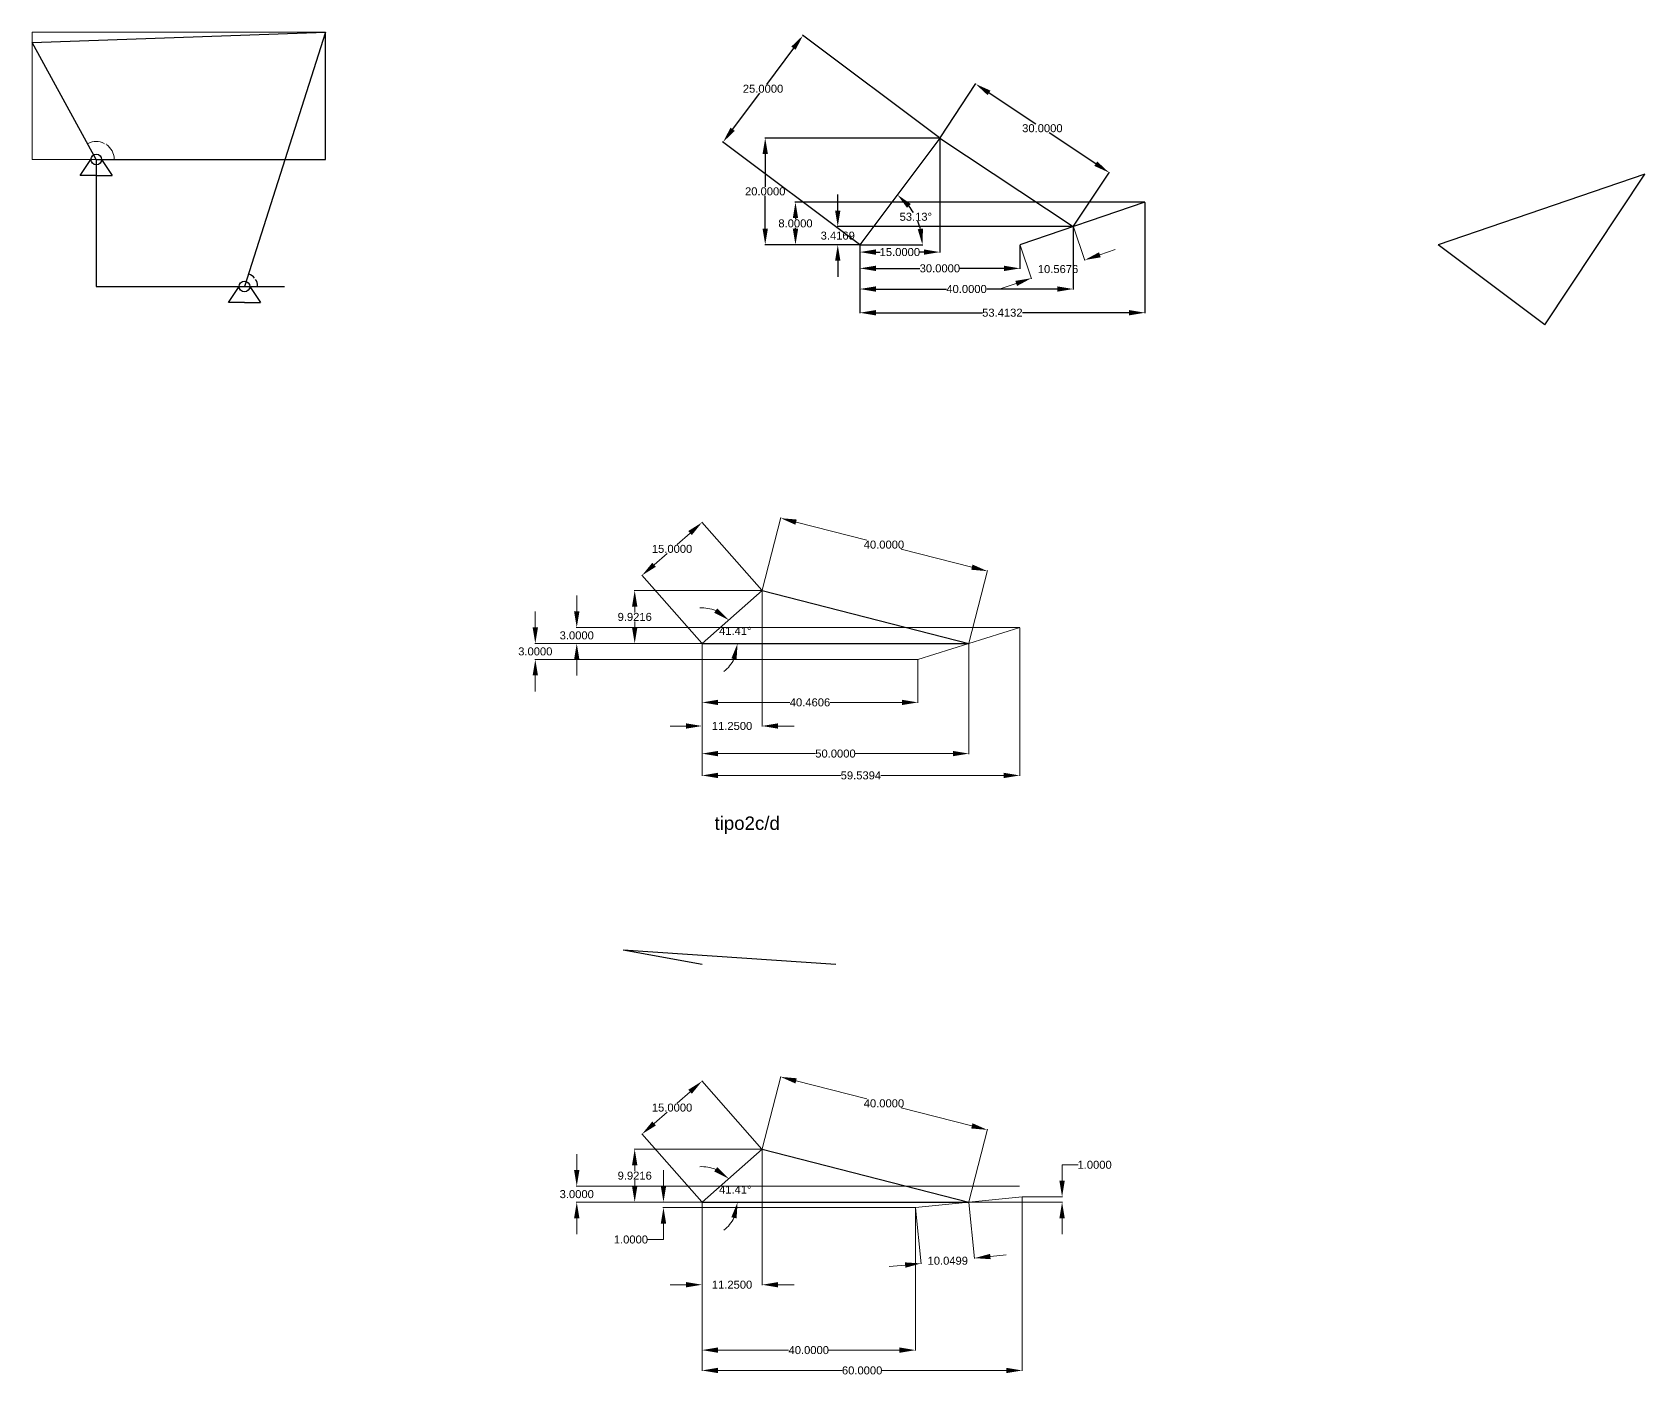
# Model space of a CAD drawing. Header units: inches. Extents: x -8 to 2100, y -439 to 297.
# Drawn here: x 1292.7 to 1594.9, y -438.8 to -187.1 of the extents above; entities that cross this region are included whole.
import ezdxf

# ---------------------------------------------------------------- set-up
doc = ezdxf.new("R2010")
doc.units = ezdxf.units.IN
doc.header["$MEASUREMENT"] = 0
doc.layers.add('AM_5', color=3, linetype='Continuous', lineweight=15)
doc.layers.add('vel', color=4, linetype='Continuous')
doc.styles.get("Standard").update_dxf_attribs({"font": 'arial.ttf'})
doc.dimstyles.new('AM_ANSI', dxfattribs={"dimtxt": 0.12, "dimasz": 0.12, "dimexe": 0.1, "dimexo": 0.05, "dimgap": 0.06, "dimtad": 0, "dimtih": 1, "dimtoh": 1, "dimdec": 4, "dimzin": 7, "dimdsep": 46, "dimtxsty": 'Standard', "dimcen": 0, "dimclrd": 256, "dimclre": 256, "dimclrt": 2, "dimadec": 0, "dimazin": 2, "dimtp": 0.1, "dimtm": 0.1, "dimtfac": 0.71, "dimtdec": 4, "dimtofl": 0, "dimtmove": 0, "dimatfit": 3, "dimfxl": 1, "dimtolj": 1, "dimtzin": 7, "dimlwd": -1, "dimlwe": -1, "dimarcsym": 1})
doc.dimstyles.new('AM_ANSI$2', dxfattribs={"dimtxt": 0.12, "dimasz": 0.12, "dimexe": 0.1, "dimexo": 0.05, "dimgap": 0.06, "dimtad": 0, "dimtih": 1, "dimtoh": 1, "dimdec": 4, "dimzin": 7, "dimdsep": 46, "dimtxsty": 'Standard', "dimcen": 0, "dimclrd": 256, "dimclre": 256, "dimclrt": 2, "dimadec": 0, "dimazin": 2, "dimtp": 0.1, "dimtm": 0.1, "dimtfac": 0.71, "dimtdec": 4, "dimtofl": 0, "dimtmove": 0, "dimatfit": 3, "dimfxl": 1, "dimtolj": 1, "dimtzin": 7, "dimlwd": -1, "dimlwe": -1, "dimarcsym": 1})

# ---------------------------------------------------------------- blocks, each defined once
blk = doc.blocks.new('*D11')
at = {"layer": 'AM_5', "linetype": 'ByBlock', "transparency": 16777216}
for start, end in [(63.6931, 116.6766), (2.0437, 55.5219)]:
    blk.add_arc((1304.7, -210.89), 3.36, start, end, dxfattribs=at)
at = {"layer": 'AM_5', "transparency": 16777216}
for points in [[(1303.2, -207.9), (1303.18, -207.87), (1303.08, -207.94)], [(1308.08, -210.77), (1308.04, -210.77), (1308.06, -210.89)]]:
    blk.add_solid(points, dxfattribs=at)
at = {"layer": 'Defpoints', "color": 0, "transparency": 16777216}
for p in [(1292.7, -188.99), (1304.7, -210.89), (1304.7, -210.89), (1307.29, -208.75), (1317.55, -210.89)]:
    blk.add_point(p, dxfattribs=at)
at = {"layer": 'AM_5', "color": 2, "transparency": 16777216, "insert": (1306.41, -208), "char_height": 0.12, "attachment_point": 5}
blk.add_mtext('\\A1;118.72°', dxfattribs=at)
blk = doc.blocks.new('*D12')
at = {"layer": 'Defpoints', "color": 0, "transparency": 16777216}
for p in [(1347.66, -187.06), (1332.46, -234.7), (1332.46, -234.7), (1334.72, -233.68), (1339.94, -234.7)]:
    blk.add_point(p, dxfattribs=at)
at = {"layer": 'vel', "linetype": 'ByBlock', "transparency": 16777216}
for start, end in [(39.706, 69.5255), (2.7745, 32.7486)]:
    blk.add_arc((1332.46, -234.7), 2.48, start, end, dxfattribs=at)
at = {"layer": 'vel', "transparency": 16777216}
for points in [[(1333.32, -232.39), (1333.34, -232.35), (1333.22, -232.33)], [(1334.96, -234.58), (1334.92, -234.58), (1334.94, -234.7)]]:
    blk.add_solid(points, dxfattribs=at)
at = {"layer": 'vel', "color": 2, "transparency": 16777216, "insert": (1334.46, -233.23), "char_height": 0.12, "attachment_point": 5}
blk.add_mtext('\\A1;72.3°', dxfattribs=at)
blk = doc.blocks.new('*D13')
at = {"layer": 'Defpoints', "color": 0, "transparency": 16777216}
for p in [(1447.79, -226.88), (1477.79, -226.88), (1477.79, -231.3)]:
    blk.add_point(p, dxfattribs=at)
at = {"layer": 'vel', "linetype": 'ByBlock', "transparency": 16777216}
for p, q in [((1447.79, -226.93), (1447.79, -231.4)), ((1477.79, -226.93), (1477.79, -231.4)), ((1450.79, -231.3), (1459.04, -231.3)), ((1474.79, -231.3), (1466.55, -231.3))]:
    blk.add_line(p, q, dxfattribs=at)
at = {"layer": 'vel', "transparency": 16777216}
for points in [[(1450.79, -230.8), (1450.79, -231.8), (1447.79, -231.3)], [(1474.79, -230.8), (1474.79, -231.8), (1477.79, -231.3)]]:
    blk.add_solid(points, dxfattribs=at)
at = {"layer": 'vel', "color": 2, "transparency": 16777216, "insert": (1462.79, -231.3), "char_height": 1.5, "attachment_point": 5}
blk.add_mtext('\\A1;30.0000', dxfattribs=at)
blk = doc.blocks.new('*D14')
at = {"layer": 'Defpoints', "color": 0, "transparency": 16777216}
for p in [(1487.79, -223.46), (1447.79, -226.88), (1487.79, -235.17)]:
    blk.add_point(p, dxfattribs=at)
at = {"layer": 'vel', "linetype": 'ByBlock', "transparency": 16777216}
for p, q in [((1487.79, -223.51), (1487.79, -235.27)), ((1447.79, -226.93), (1447.79, -235.27)), ((1450.79, -235.17), (1464.01, -235.17)), ((1484.79, -235.17), (1471.58, -235.17))]:
    blk.add_line(p, q, dxfattribs=at)
at = {"layer": 'vel', "transparency": 16777216}
for points in [[(1450.79, -234.67), (1450.79, -235.67), (1447.79, -235.17)], [(1484.79, -234.67), (1484.79, -235.67), (1487.79, -235.17)]]:
    blk.add_solid(points, dxfattribs=at)
at = {"layer": 'vel', "color": 2, "transparency": 16777216, "insert": (1467.79, -235.17), "char_height": 1.5, "attachment_point": 5}
blk.add_mtext('\\A1;40.0000', dxfattribs=at)
blk = doc.blocks.new('*D15')
at = {"layer": 'Defpoints', "color": 0, "transparency": 16777216}
for p in [(1501.21, -218.88), (1447.79, -226.88), (1501.21, -239.61)]:
    blk.add_point(p, dxfattribs=at)
at = {"layer": 'vel', "linetype": 'ByBlock', "transparency": 16777216}
for p, q in [((1501.21, -218.93), (1501.21, -239.71)), ((1447.79, -226.93), (1447.79, -239.71)), ((1450.79, -239.61), (1470.75, -239.61)), ((1498.21, -239.61), (1478.25, -239.61))]:
    blk.add_line(p, q, dxfattribs=at)
at = {"layer": 'vel', "transparency": 16777216}
for points in [[(1450.79, -239.11), (1450.79, -240.11), (1447.79, -239.61)], [(1498.21, -239.11), (1498.21, -240.11), (1501.21, -239.61)]]:
    blk.add_solid(points, dxfattribs=at)
at = {"layer": 'vel', "color": 2, "transparency": 16777216, "insert": (1474.5, -239.61), "char_height": 1.5, "attachment_point": 5}
blk.add_mtext('\\A1;53.4132', dxfattribs=at)
blk = doc.blocks.new('*D16')
at = {"layer": 'Defpoints', "color": 0, "transparency": 16777216}
for p in [(1462.79, -206.88), (1447.79, -226.88), (1462.79, -228.25)]:
    blk.add_point(p, dxfattribs=at)
at = {"layer": 'vel', "linetype": 'ByBlock', "transparency": 16777216}
for p, q in [((1462.79, -206.93), (1462.79, -228.35)), ((1447.79, -226.93), (1447.79, -228.35)), ((1450.79, -228.25), (1451.61, -228.25)), ((1459.79, -228.25), (1458.98, -228.25))]:
    blk.add_line(p, q, dxfattribs=at)
at = {"layer": 'vel', "transparency": 16777216}
for points in [[(1450.79, -227.75), (1450.79, -228.75), (1447.79, -228.25)], [(1459.79, -227.75), (1459.79, -228.75), (1462.79, -228.25)]]:
    blk.add_solid(points, dxfattribs=at)
at = {"layer": 'vel', "color": 2, "transparency": 16777216, "insert": (1455.29, -228.25), "char_height": 1.5, "attachment_point": 5}
blk.add_mtext('\\A1;15.0000', dxfattribs=at)
blk = doc.blocks.new('*D17')
at = {"layer": 'Defpoints', "color": 0, "transparency": 16777216}
for p in [(1443.65, -223.46), (1487.79, -223.46), (1447.79, -226.88)]:
    blk.add_point(p, dxfattribs=at)
at = {"layer": 'vel', "linetype": 'ByBlock', "transparency": 16777216}
for p, q in [((1443.65, -220.46), (1443.65, -217.46)), ((1487.74, -223.46), (1443.55, -223.46)), ((1447.74, -226.88), (1443.55, -226.88)), ((1443.65, -229.88), (1443.65, -232.88))]:
    blk.add_line(p, q, dxfattribs=at)
at = {"layer": 'vel', "transparency": 16777216}
for points in [[(1443.15, -220.46), (1444.15, -220.46), (1443.65, -223.46)], [(1443.15, -229.88), (1444.15, -229.88), (1443.65, -226.88)]]:
    blk.add_solid(points, dxfattribs=at)
at = {"layer": 'vel', "color": 2, "transparency": 16777216, "insert": (1443.65, -225.17), "char_height": 1.5, "attachment_point": 5}
blk.add_mtext('\\A1;3.4169', dxfattribs=at)
blk = doc.blocks.new('*D18')
at = {"layer": 'Defpoints', "color": 0, "transparency": 16777216}
for p in [(1435.73, -218.88), (1501.21, -218.88), (1447.79, -226.88)]:
    blk.add_point(p, dxfattribs=at)
at = {"layer": 'vel', "linetype": 'ByBlock', "transparency": 16777216}
for p, q in [((1501.16, -218.88), (1435.63, -218.88)), ((1435.73, -221.88), (1435.73, -222.05)), ((1435.73, -223.88), (1435.73, -223.71)), ((1447.74, -226.88), (1435.63, -226.88))]:
    blk.add_line(p, q, dxfattribs=at)
at = {"layer": 'vel', "transparency": 16777216}
for points in [[(1435.23, -221.88), (1436.23, -221.88), (1435.73, -218.88)], [(1435.23, -223.88), (1436.23, -223.88), (1435.73, -226.88)]]:
    blk.add_solid(points, dxfattribs=at)
at = {"layer": 'vel', "color": 2, "transparency": 16777216, "insert": (1435.73, -222.88), "char_height": 1.5, "attachment_point": 5}
blk.add_mtext('\\A1;8.0000', dxfattribs=at)
blk = doc.blocks.new('*D19')
at = {"layer": 'Defpoints', "color": 0, "transparency": 16777216}
for p in [(1430.06, -206.88), (1462.79, -206.88), (1447.79, -226.88)]:
    blk.add_point(p, dxfattribs=at)
at = {"layer": 'vel', "linetype": 'ByBlock', "transparency": 16777216}
for p, q in [((1462.74, -206.88), (1429.96, -206.88)), ((1430.06, -209.88), (1430.06, -216.05)), ((1430.06, -223.88), (1430.06, -217.71)), ((1447.74, -226.88), (1429.96, -226.88))]:
    blk.add_line(p, q, dxfattribs=at)
at = {"layer": 'vel', "transparency": 16777216}
for points in [[(1429.56, -209.88), (1430.56, -209.88), (1430.06, -206.88)], [(1429.56, -223.88), (1430.56, -223.88), (1430.06, -226.88)]]:
    blk.add_solid(points, dxfattribs=at)
at = {"layer": 'vel', "color": 2, "transparency": 16777216, "insert": (1430.06, -216.88), "char_height": 1.5, "attachment_point": 5}
blk.add_mtext('\\A1;20.0000', dxfattribs=at)
blk = doc.blocks.new('*D20')
at = {"layer": 'Defpoints', "color": 0, "transparency": 16777216}
for p in [(1437.15, -187.65), (1462.79, -206.88), (1447.79, -226.88)]:
    blk.add_point(p, dxfattribs=at)
at = {"layer": 'vel', "linetype": 'ByBlock', "transparency": 16777216}
for p, q in [((1435.35, -190.05), (1430.27, -196.82)), ((1462.75, -206.85), (1437.07, -187.59)), ((1423.95, -205.25), (1429.03, -198.48)), ((1447.75, -226.85), (1422.07, -207.59))]:
    blk.add_line(p, q, dxfattribs=at)
at = {"layer": 'vel', "transparency": 16777216}
for points in [[(1434.95, -189.75), (1435.75, -190.35), (1437.15, -187.65)], [(1423.55, -204.95), (1424.35, -205.55), (1422.15, -207.65)]]:
    blk.add_solid(points, dxfattribs=at)
at = {"layer": 'vel', "color": 2, "transparency": 16777216, "insert": (1429.65, -197.65), "char_height": 1.5, "attachment_point": 5}
blk.add_mtext('\\A1;25.0000', dxfattribs=at)
blk = doc.blocks.new('*D21')
at = {"layer": 'Defpoints', "color": 0, "transparency": 16777216}
for p in [(1462.79, -206.88), (1494.5, -213.35), (1487.79, -223.46)]:
    blk.add_point(p, dxfattribs=at)
at = {"layer": 'vel', "linetype": 'ByBlock', "transparency": 16777216}
for p, q in [((1462.82, -206.84), (1469.56, -196.68)), ((1472, -198.42), (1480.76, -204.23)), ((1492, -211.69), (1483.25, -205.88)), ((1487.82, -223.42), (1494.56, -213.26))]:
    blk.add_line(p, q, dxfattribs=at)
at = {"layer": 'vel', "transparency": 16777216}
for points in [[(1472.28, -198), (1471.73, -198.84), (1469.5, -196.76)], [(1492.28, -211.27), (1491.73, -212.1), (1494.5, -213.35)]]:
    blk.add_solid(points, dxfattribs=at)
at = {"layer": 'vel', "color": 2, "transparency": 16777216, "insert": (1482, -205.05), "char_height": 1.5, "attachment_point": 5}
blk.add_mtext('\\A1;30.0000', dxfattribs=at)
blk = doc.blocks.new('*D22')
at = {"layer": 'Defpoints', "color": 0, "transparency": 16777216}
for p in [(1462.79, -206.88), (1458.96, -223.31), (1447.79, -226.88), (1447.79, -226.88), (1452.08, -226.88)]:
    blk.add_point(p, dxfattribs=at)
at = {"layer": 'vel', "linetype": 'ByBlock', "transparency": 16777216}
blk.add_line((1452.13, -226.88), (1459.62, -226.88), dxfattribs=at)
for start, end in [(31.1768, 38.4324), (14.6977, 22.1323)]:
    blk.add_arc((1447.79, -226.88), 11.73, start, end, dxfattribs=at)
at = {"layer": 'vel', "transparency": 16777216}
for points in [[(1456.63, -219.95), (1457.33, -219.23), (1454.83, -217.5)], [(1459.63, -223.84), (1458.64, -223.97), (1459.52, -226.88)]]:
    blk.add_solid(points, dxfattribs=at)
at = {"layer": 'vel', "color": 2, "transparency": 16777216, "insert": (1458.28, -221.64), "char_height": 1.5, "attachment_point": 5}
blk.add_mtext('\\A1;53.13°', dxfattribs=at)
blk = doc.blocks.new('*D23')
at = {"layer": 'AM_5', "linetype": 'ByBlock', "transparency": 16777216}
for p, q in [((1487.81, -223.51), (1489.97, -229.82)), ((1477.81, -226.93), (1479.97, -233.24)), ((1492.77, -228.76), (1495.61, -227.79)), ((1477.1, -234.12), (1474.26, -235.09))]:
    blk.add_line(p, q, dxfattribs=at)
at = {"layer": 'AM_5', "transparency": 16777216}
for points in [[(1492.61, -228.29), (1492.93, -229.23), (1489.93, -229.73)], [(1476.93, -233.64), (1477.26, -234.59), (1479.93, -233.15)]]:
    blk.add_solid(points, dxfattribs=at)
at = {"layer": 'Defpoints', "color": 0, "transparency": 16777216}
for p in [(1487.79, -223.46), (1477.79, -226.88), (1489.93, -229.73)]:
    blk.add_point(p, dxfattribs=at)
at = {"layer": 'AM_5', "color": 2, "transparency": 16777216, "insert": (1484.93, -231.44), "char_height": 1.5, "attachment_point": 5}
blk.add_mtext('\\A1;10.5676', dxfattribs=at)
blk = doc.blocks.new('*D72')
at = {"layer": 'AM_5', "linetype": 'ByBlock', "transparency": 16777216}
for p, q in [((1429.47, -291.7), (1429.47, -317.14)), ((1418.22, -301.62), (1418.22, -317.14)), ((1415.22, -317.04), (1412.22, -317.04)), ((1432.47, -317.04), (1435.47, -317.04))]:
    blk.add_line(p, q, dxfattribs=at)
at = {"layer": 'AM_5', "transparency": 16777216}
for points in [[(1415.22, -316.54), (1415.22, -317.54), (1418.22, -317.04)], [(1432.47, -316.54), (1432.47, -317.54), (1429.47, -317.04)]]:
    blk.add_solid(points, dxfattribs=at)
at = {"layer": 'Defpoints', "color": 0, "transparency": 16777216}
for p in [(1429.47, -291.65), (1418.22, -301.57), (1429.47, -317.04)]:
    blk.add_point(p, dxfattribs=at)
at = {"layer": 'AM_5', "color": 2, "transparency": 16777216, "insert": (1423.84, -317.04), "char_height": 1.5, "attachment_point": 5}
blk.add_mtext('\\A1;11.2500', dxfattribs=at)
blk = doc.blocks.new('*D73')
at = {"layer": 'AM_5', "linetype": 'ByBlock', "transparency": 16777216}
for p, q in [((1418.22, -301.62), (1418.22, -322.31)), ((1468.22, -301.62), (1468.22, -322.31)), ((1421.22, -322.21), (1439.47, -322.21)), ((1465.22, -322.21), (1446.97, -322.21))]:
    blk.add_line(p, q, dxfattribs=at)
at = {"layer": 'AM_5', "transparency": 16777216}
for points in [[(1421.22, -321.71), (1421.22, -322.71), (1418.22, -322.21)], [(1465.22, -321.71), (1465.22, -322.71), (1468.22, -322.21)]]:
    blk.add_solid(points, dxfattribs=at)
at = {"layer": 'Defpoints', "color": 0, "transparency": 16777216}
for p in [(1418.22, -301.57), (1468.22, -301.57), (1468.22, -322.21)]:
    blk.add_point(p, dxfattribs=at)
at = {"layer": 'AM_5', "color": 2, "transparency": 16777216, "insert": (1443.22, -322.21), "char_height": 1.5, "attachment_point": 5}
blk.add_mtext('\\A1;50.0000', dxfattribs=at)
blk = doc.blocks.new('*D74')
at = {"layer": 'AM_5', "linetype": 'ByBlock', "transparency": 16777216}
for p, q in [((1429.42, -291.65), (1405.5, -291.65)), ((1405.6, -294.65), (1405.6, -295.79)), ((1405.6, -298.57), (1405.6, -297.44)), ((1418.17, -301.57), (1405.5, -301.57))]:
    blk.add_line(p, q, dxfattribs=at)
at = {"layer": 'AM_5', "transparency": 16777216}
for points in [[(1405.1, -294.65), (1406.1, -294.65), (1405.6, -291.65)], [(1405.1, -298.57), (1406.1, -298.57), (1405.6, -301.57)]]:
    blk.add_solid(points, dxfattribs=at)
at = {"layer": 'Defpoints', "color": 0, "transparency": 16777216}
for p in [(1405.6, -291.65), (1429.47, -291.65), (1418.22, -301.57)]:
    blk.add_point(p, dxfattribs=at)
at = {"layer": 'AM_5', "color": 2, "transparency": 16777216, "insert": (1405.6, -296.61), "char_height": 1.5, "attachment_point": 5}
blk.add_mtext('\\A1;9.9216', dxfattribs=at)
blk = doc.blocks.new('*D75')
at = {"layer": 'AM_5', "linetype": 'ByBlock', "transparency": 16777216}
for p, q in [((1415.97, -280.88), (1413.54, -283.03)), ((1429.44, -291.61), (1418.16, -278.82)), ((1409.22, -286.84), (1411.66, -284.69)), ((1418.19, -301.53), (1406.91, -288.75))]:
    blk.add_line(p, q, dxfattribs=at)
at = {"layer": 'AM_5', "transparency": 16777216}
for points in [[(1415.64, -280.51), (1416.31, -281.26), (1418.22, -278.9)], [(1408.89, -286.46), (1409.56, -287.21), (1406.97, -288.82)]]:
    blk.add_solid(points, dxfattribs=at)
at = {"layer": 'Defpoints', "color": 0, "transparency": 16777216}
for p in [(1418.22, -278.9), (1429.47, -291.65), (1418.22, -301.57)]:
    blk.add_point(p, dxfattribs=at)
at = {"layer": 'AM_5', "color": 2, "transparency": 16777216, "insert": (1412.6, -283.86), "char_height": 1.5, "attachment_point": 5}
blk.add_mtext('\\A1;15.0000', dxfattribs=at)
blk = doc.blocks.new('*D76')
at = {"layer": 'AM_5', "linetype": 'ByBlock', "transparency": 16777216}
for p, q in [((1429.48, -291.6), (1432.96, -278)), ((1435.85, -278.84), (1449.09, -282.24)), ((1468.78, -287.28), (1455.54, -283.89)), ((1468.23, -301.52), (1471.71, -287.92))]:
    blk.add_line(p, q, dxfattribs=at)
at = {"layer": 'AM_5', "transparency": 16777216}
for points in [[(1435.97, -278.36), (1435.72, -279.33), (1432.94, -278.1)], [(1468.91, -286.79), (1468.66, -287.76), (1471.69, -288.02)]]:
    blk.add_solid(points, dxfattribs=at)
at = {"layer": 'Defpoints', "color": 0, "transparency": 16777216}
for p in [(1471.69, -288.02), (1429.47, -291.65), (1468.22, -301.57)]:
    blk.add_point(p, dxfattribs=at)
at = {"layer": 'AM_5', "color": 2, "transparency": 16777216, "insert": (1452.31, -283.06), "char_height": 1.5, "attachment_point": 5}
blk.add_mtext('\\A1;40.0000', dxfattribs=at)
blk = doc.blocks.new('*D77')
at = {"layer": 'AM_5', "linetype": 'ByBlock', "transparency": 16777216}
for start, end in [(67.4315, 93.4534), (307.9562, 333.9781)]:
    blk.add_arc((1418.22, -301.57), 6.66, start, end, dxfattribs=at)
at = {"layer": 'AM_5', "transparency": 16777216}
for points in [[(1421.07, -295.01), (1420.49, -295.83), (1423.22, -297.17)], [(1423.72, -304.38), (1424.69, -304.61), (1424.88, -301.57)]]:
    blk.add_solid(points, dxfattribs=at)
at = {"layer": 'Defpoints', "color": 0, "transparency": 16777216}
for p in [(1429.47, -291.65), (1418.22, -301.57), (1418.22, -301.57), (1424.69, -299.98), (1468.22, -301.57)]:
    blk.add_point(p, dxfattribs=at)
at = {"layer": 'AM_5', "color": 2, "transparency": 16777216, "insert": (1424.45, -299.22), "char_height": 1.5, "attachment_point": 5}
blk.add_mtext('\\A1;41.41°', dxfattribs=at)
blk = doc.blocks.new('*D78')
at = {"layer": 'AM_5', "linetype": 'ByBlock', "transparency": 16777216}
for p, q in [((1386.97, -298.57), (1386.97, -295.57)), ((1418.17, -301.57), (1386.87, -301.57)), ((1458.63, -304.57), (1386.87, -304.57)), ((1386.97, -307.57), (1386.97, -310.57))]:
    blk.add_line(p, q, dxfattribs=at)
at = {"layer": 'AM_5', "transparency": 16777216}
for points in [[(1386.47, -298.57), (1387.47, -298.57), (1386.97, -301.57)], [(1386.47, -307.57), (1387.47, -307.57), (1386.97, -304.57)]]:
    blk.add_solid(points, dxfattribs=at)
at = {"layer": 'Defpoints', "color": 0, "transparency": 16777216}
for p in [(1418.22, -301.57), (1386.97, -304.57), (1458.68, -304.57)]:
    blk.add_point(p, dxfattribs=at)
at = {"layer": 'AM_5', "color": 2, "transparency": 16777216, "insert": (1386.97, -303.07), "char_height": 1.5, "attachment_point": 5}
blk.add_mtext('\\A1;3.0000', dxfattribs=at)
blk = doc.blocks.new('*D79')
at = {"layer": 'AM_5', "linetype": 'ByBlock', "transparency": 16777216}
for p, q in [((1418.22, -301.62), (1418.22, -312.72)), ((1458.68, -304.62), (1458.68, -312.72)), ((1421.22, -312.62), (1434.66, -312.62)), ((1455.68, -312.62), (1442.24, -312.62))]:
    blk.add_line(p, q, dxfattribs=at)
at = {"layer": 'AM_5', "transparency": 16777216}
for points in [[(1421.22, -312.12), (1421.22, -313.12), (1418.22, -312.62)], [(1455.68, -312.12), (1455.68, -313.12), (1458.68, -312.62)]]:
    blk.add_solid(points, dxfattribs=at)
at = {"layer": 'Defpoints', "color": 0, "transparency": 16777216}
for p in [(1418.22, -301.57), (1458.68, -304.57), (1458.68, -312.62)]:
    blk.add_point(p, dxfattribs=at)
at = {"layer": 'AM_5', "color": 2, "transparency": 16777216, "insert": (1438.45, -312.62), "char_height": 1.5, "attachment_point": 5}
blk.add_mtext('\\A1;40.4606', dxfattribs=at)
blk = doc.blocks.new('*D80')
at = {"layer": 'AM_5', "linetype": 'ByBlock', "transparency": 16777216}
for p, q in [((1394.74, -295.57), (1394.74, -292.57)), ((1477.71, -298.57), (1394.64, -298.57)), ((1418.17, -301.57), (1394.64, -301.57)), ((1394.74, -304.57), (1394.74, -307.57))]:
    blk.add_line(p, q, dxfattribs=at)
at = {"layer": 'AM_5', "transparency": 16777216}
for points in [[(1394.24, -295.57), (1395.24, -295.57), (1394.74, -298.57)], [(1394.24, -304.57), (1395.24, -304.57), (1394.74, -301.57)]]:
    blk.add_solid(points, dxfattribs=at)
at = {"layer": 'Defpoints', "color": 0, "transparency": 16777216}
for p in [(1394.74, -298.57), (1477.76, -298.57), (1418.22, -301.57)]:
    blk.add_point(p, dxfattribs=at)
at = {"layer": 'AM_5', "color": 2, "transparency": 16777216, "insert": (1394.74, -300.07), "char_height": 1.5, "attachment_point": 5}
blk.add_mtext('\\A1;3.0000', dxfattribs=at)
blk = doc.blocks.new('*D81')
at = {"layer": 'AM_5', "linetype": 'ByBlock', "transparency": 16777216}
for p, q in [((1477.76, -298.62), (1477.76, -326.4)), ((1418.22, -301.62), (1418.22, -326.4)), ((1421.22, -326.3), (1444.24, -326.3)), ((1474.76, -326.3), (1451.74, -326.3))]:
    blk.add_line(p, q, dxfattribs=at)
at = {"layer": 'AM_5', "transparency": 16777216}
for points in [[(1421.22, -325.8), (1421.22, -326.8), (1418.22, -326.3)], [(1474.76, -325.8), (1474.76, -326.8), (1477.76, -326.3)]]:
    blk.add_solid(points, dxfattribs=at)
at = {"layer": 'Defpoints', "color": 0, "transparency": 16777216}
for p in [(1477.76, -298.57), (1418.22, -301.57), (1477.76, -326.3)]:
    blk.add_point(p, dxfattribs=at)
at = {"layer": 'AM_5', "color": 2, "transparency": 16777216, "insert": (1447.99, -326.3), "char_height": 1.5, "attachment_point": 5}
blk.add_mtext('\\A1;59.5394', dxfattribs=at)
blk = doc.blocks.new('*D115')
at = {"layer": 'AM_5', "linetype": 'ByBlock', "transparency": 16777216}
for p, q in [((1429.47, -396.38), (1429.47, -421.82)), ((1418.22, -406.3), (1418.22, -421.82)), ((1415.22, -421.72), (1412.22, -421.72)), ((1432.47, -421.72), (1435.47, -421.72))]:
    blk.add_line(p, q, dxfattribs=at)
at = {"layer": 'AM_5', "transparency": 16777216}
for points in [[(1415.22, -421.22), (1415.22, -422.22), (1418.22, -421.72)], [(1432.47, -421.22), (1432.47, -422.22), (1429.47, -421.72)]]:
    blk.add_solid(points, dxfattribs=at)
at = {"layer": 'Defpoints', "color": 0, "transparency": 16777216}
for p in [(1429.47, -396.33), (1418.22, -406.25), (1429.47, -421.72)]:
    blk.add_point(p, dxfattribs=at)
at = {"layer": 'AM_5', "color": 2, "transparency": 16777216, "insert": (1423.84, -421.72), "char_height": 1.5, "attachment_point": 5}
blk.add_mtext('\\A1;11.2500', dxfattribs=at)
blk = doc.blocks.new('*D117')
at = {"layer": 'AM_5', "linetype": 'ByBlock', "transparency": 16777216}
for p, q in [((1429.42, -396.33), (1405.5, -396.33)), ((1405.6, -399.33), (1405.6, -400.46)), ((1405.6, -403.25), (1405.6, -402.12)), ((1418.17, -406.25), (1405.5, -406.25))]:
    blk.add_line(p, q, dxfattribs=at)
at = {"layer": 'AM_5', "transparency": 16777216}
for points in [[(1405.1, -399.33), (1406.1, -399.33), (1405.6, -396.33)], [(1405.1, -403.25), (1406.1, -403.25), (1405.6, -406.25)]]:
    blk.add_solid(points, dxfattribs=at)
at = {"layer": 'Defpoints', "color": 0, "transparency": 16777216}
for p in [(1405.6, -396.33), (1429.47, -396.33), (1418.22, -406.25)]:
    blk.add_point(p, dxfattribs=at)
at = {"layer": 'AM_5', "color": 2, "transparency": 16777216, "insert": (1405.6, -401.29), "char_height": 1.5, "attachment_point": 5}
blk.add_mtext('\\A1;9.9216', dxfattribs=at)
blk = doc.blocks.new('*D118')
at = {"layer": 'AM_5', "linetype": 'ByBlock', "transparency": 16777216}
for p, q in [((1429.44, -396.29), (1418.16, -383.5)), ((1415.97, -385.56), (1413.54, -387.71)), ((1409.22, -391.52), (1411.66, -389.36)), ((1418.19, -406.21), (1406.91, -393.42))]:
    blk.add_line(p, q, dxfattribs=at)
at = {"layer": 'AM_5', "transparency": 16777216}
for points in [[(1415.64, -385.19), (1416.31, -385.94), (1418.22, -383.58)], [(1408.89, -391.14), (1409.56, -391.89), (1406.97, -393.5)]]:
    blk.add_solid(points, dxfattribs=at)
at = {"layer": 'Defpoints', "color": 0, "transparency": 16777216}
for p in [(1418.22, -383.58), (1429.47, -396.33), (1418.22, -406.25)]:
    blk.add_point(p, dxfattribs=at)
at = {"layer": 'AM_5', "color": 2, "transparency": 16777216, "insert": (1412.6, -388.54), "char_height": 1.5, "attachment_point": 5}
blk.add_mtext('\\A1;15.0000', dxfattribs=at)
blk = doc.blocks.new('*D119')
at = {"layer": 'AM_5', "linetype": 'ByBlock', "transparency": 16777216}
for p, q in [((1429.48, -396.28), (1432.96, -382.68)), ((1435.85, -383.52), (1449.09, -386.91)), ((1468.78, -391.96), (1455.54, -388.57)), ((1468.23, -406.2), (1471.71, -392.6))]:
    blk.add_line(p, q, dxfattribs=at)
at = {"layer": 'AM_5', "transparency": 16777216}
for points in [[(1435.97, -383.04), (1435.72, -384.01), (1432.94, -382.78)], [(1468.91, -391.47), (1468.66, -392.44), (1471.69, -392.7)]]:
    blk.add_solid(points, dxfattribs=at)
at = {"layer": 'Defpoints', "color": 0, "transparency": 16777216}
for p in [(1471.69, -392.7), (1429.47, -396.33), (1468.22, -406.25)]:
    blk.add_point(p, dxfattribs=at)
at = {"layer": 'AM_5', "color": 2, "transparency": 16777216, "insert": (1452.31, -387.74), "char_height": 1.5, "attachment_point": 5}
blk.add_mtext('\\A1;40.0000', dxfattribs=at)
blk = doc.blocks.new('*D120')
at = {"layer": 'AM_5', "linetype": 'ByBlock', "transparency": 16777216}
for start, end in [(67.4315, 93.4534), (307.9562, 333.9781)]:
    blk.add_arc((1418.22, -406.25), 6.66, start, end, dxfattribs=at)
at = {"layer": 'AM_5', "transparency": 16777216}
for points in [[(1421.07, -399.69), (1420.49, -400.5), (1423.22, -401.84)], [(1423.72, -409.06), (1424.69, -409.29), (1424.88, -406.25)]]:
    blk.add_solid(points, dxfattribs=at)
at = {"layer": 'Defpoints', "color": 0, "transparency": 16777216}
for p in [(1429.47, -396.33), (1424.69, -404.66), (1418.22, -406.25), (1418.22, -406.25), (1468.22, -406.25)]:
    blk.add_point(p, dxfattribs=at)
at = {"layer": 'AM_5', "color": 2, "transparency": 16777216, "insert": (1424.45, -403.89), "char_height": 1.5, "attachment_point": 5}
blk.add_mtext('\\A1;41.41°', dxfattribs=at)
blk = doc.blocks.new('*D123')
at = {"layer": 'AM_5', "linetype": 'ByBlock', "transparency": 16777216}
for p, q in [((1394.74, -400.25), (1394.74, -397.25)), ((1477.71, -403.25), (1394.64, -403.25)), ((1418.17, -406.25), (1394.64, -406.25)), ((1394.74, -409.25), (1394.74, -412.25))]:
    blk.add_line(p, q, dxfattribs=at)
at = {"layer": 'AM_5', "transparency": 16777216}
for points in [[(1394.24, -400.25), (1395.24, -400.25), (1394.74, -403.25)], [(1394.24, -409.25), (1395.24, -409.25), (1394.74, -406.25)]]:
    blk.add_solid(points, dxfattribs=at)
at = {"layer": 'Defpoints', "color": 0, "transparency": 16777216}
for p in [(1394.74, -403.25), (1477.76, -403.25), (1418.22, -406.25)]:
    blk.add_point(p, dxfattribs=at)
at = {"layer": 'AM_5', "color": 2, "transparency": 16777216, "insert": (1394.74, -404.75), "char_height": 1.5, "attachment_point": 5}
blk.add_mtext('\\A1;3.0000', dxfattribs=at)
blk = doc.blocks.new('*D125')
at = {"layer": 'AM_5', "linetype": 'ByBlock', "transparency": 16777216}
for p, q in [((1418.22, -406.3), (1418.22, -434.07)), ((1458.22, -407.3), (1458.22, -434.07)), ((1421.22, -433.97), (1434.44, -433.97)), ((1455.22, -433.97), (1442, -433.97))]:
    blk.add_line(p, q, dxfattribs=at)
at = {"layer": 'AM_5', "transparency": 16777216}
for points in [[(1421.22, -433.47), (1421.22, -434.47), (1418.22, -433.97)], [(1455.22, -433.47), (1455.22, -434.47), (1458.22, -433.97)]]:
    blk.add_solid(points, dxfattribs=at)
at = {"layer": 'Defpoints', "color": 0, "transparency": 16777216}
for p in [(1418.22, -406.25), (1458.22, -407.25), (1458.22, -433.97)]:
    blk.add_point(p, dxfattribs=at)
at = {"layer": 'AM_5', "color": 2, "transparency": 16777216, "insert": (1438.22, -433.97), "char_height": 1.5, "attachment_point": 5}
blk.add_mtext('\\A1;40.0000', dxfattribs=at)
blk = doc.blocks.new('*D126')
at = {"layer": 'AM_5', "linetype": 'ByBlock', "transparency": 16777216}
for p, q in [((1418.22, -406.3), (1418.22, -437.88)), ((1478.22, -405.3), (1478.22, -437.88)), ((1421.22, -437.78), (1444.46, -437.78)), ((1475.22, -437.78), (1451.98, -437.78))]:
    blk.add_line(p, q, dxfattribs=at)
at = {"layer": 'AM_5', "transparency": 16777216}
for points in [[(1421.22, -437.28), (1421.22, -438.28), (1418.22, -437.78)], [(1475.22, -437.28), (1475.22, -438.28), (1478.22, -437.78)]]:
    blk.add_solid(points, dxfattribs=at)
at = {"layer": 'Defpoints', "color": 0, "transparency": 16777216}
for p in [(1418.22, -406.25), (1478.22, -405.25), (1478.22, -437.78)]:
    blk.add_point(p, dxfattribs=at)
at = {"layer": 'AM_5', "color": 2, "transparency": 16777216, "insert": (1448.22, -437.78), "char_height": 1.5, "attachment_point": 5}
blk.add_mtext('\\A1;60.0000', dxfattribs=at)
blk = doc.blocks.new('*D127')
at = {"layer": 'AM_5', "linetype": 'ByBlock', "transparency": 16777216}
for p, q in [((1410.99, -403.25), (1410.99, -400.25)), ((1418.17, -406.25), (1410.89, -406.25)), ((1458.17, -407.25), (1410.89, -407.25)), ((1410.99, -410.25), (1410.99, -413.25)), ((1410.99, -413.25), (1407.99, -413.25))]:
    blk.add_line(p, q, dxfattribs=at)
at = {"layer": 'AM_5', "transparency": 16777216}
for points in [[(1410.49, -403.25), (1411.49, -403.25), (1410.99, -406.25)], [(1410.49, -410.25), (1411.49, -410.25), (1410.99, -407.25)]]:
    blk.add_solid(points, dxfattribs=at)
at = {"layer": 'Defpoints', "color": 0, "transparency": 16777216}
for p in [(1410.99, -407.25), (1418.22, -406.25), (1458.22, -407.25)]:
    blk.add_point(p, dxfattribs=at)
at = {"layer": 'AM_5', "color": 2, "transparency": 16777216, "insert": (1404.89, -413.25), "char_height": 1.5, "attachment_point": 5}
blk.add_mtext('\\A1;1.0000', dxfattribs=at)
blk = doc.blocks.new('*D128')
at = {"layer": 'AM_5', "linetype": 'ByBlock', "transparency": 16777216}
for p, q in [((1485.69, -402.25), (1485.69, -399.25)), ((1485.69, -399.25), (1488.69, -399.25)), ((1468.27, -406.25), (1485.79, -406.25)), ((1478.27, -405.25), (1485.79, -405.25)), ((1485.69, -409.25), (1485.69, -412.25))]:
    blk.add_line(p, q, dxfattribs=at)
at = {"layer": 'AM_5', "transparency": 16777216}
for points in [[(1485.19, -402.25), (1486.19, -402.25), (1485.69, -405.25)], [(1485.19, -409.25), (1486.19, -409.25), (1485.69, -406.25)]]:
    blk.add_solid(points, dxfattribs=at)
at = {"layer": 'Defpoints', "color": 0, "transparency": 16777216}
for p in [(1468.22, -406.25), (1478.22, -405.25), (1485.69, -405.25)]:
    blk.add_point(p, dxfattribs=at)
at = {"layer": 'AM_5', "color": 2, "transparency": 16777216, "insert": (1491.79, -399.25), "char_height": 1.5, "attachment_point": 5}
blk.add_mtext('\\A1;1.0000', dxfattribs=at)
blk = doc.blocks.new('*D129')
at = {"layer": 'AM_5', "linetype": 'ByBlock', "transparency": 16777216}
for p, q in [((1458.22, -407.3), (1459.28, -417.83)), ((1468.22, -406.3), (1469.28, -416.83)), ((1472.25, -416.43), (1475.24, -416.14)), ((1456.28, -418.03), (1453.3, -418.33))]:
    blk.add_line(p, q, dxfattribs=at)
at = {"layer": 'AM_5', "transparency": 16777216}
for points in [[(1472.2, -415.94), (1472.3, -416.93), (1469.27, -416.73)], [(1456.23, -417.53), (1456.33, -418.53), (1459.27, -417.73)]]:
    blk.add_solid(points, dxfattribs=at)
at = {"layer": 'Defpoints', "color": 0, "transparency": 16777216}
for p in [(1458.22, -407.25), (1468.22, -406.25), (1469.27, -416.73)]:
    blk.add_point(p, dxfattribs=at)
at = {"layer": 'AM_5', "color": 2, "transparency": 16777216, "insert": (1464.27, -417.23), "char_height": 1.5, "attachment_point": 5}
blk.add_mtext('\\A1;10.0499', dxfattribs=at)

msp = doc.modelspace()

# ---------------------------------------------------------------- linework, layer by layer
for p, q in [((1292.69774, -188.99156), (1347.6639, -187.06249)), ((1347.6639, -187.06249), (1332.46224, -234.69557)), ((1304.69774, -210.89156), (1292.69774, -188.99156)), ((1462.79322, -206.88013), (1447.79322, -226.88013)), ((1462.79322, -206.88013), (1487.79322, -223.46326)), ((1301.69774, -213.89156), (1303.69774, -210.89156)), ((1305.69774, -210.89156), (1307.69774, -213.89156)), ((1304.69774, -213.89156), (1301.69774, -213.89156)), ((1304.69774, -213.89156), (1307.69774, -213.89156)), ((1576.15917, -241.88013), (1594.88662, -213.64745)), ((1576.15917, -241.88013), (1556.15917, -226.88013)), ((1329.46224, -237.69557), (1331.46224, -234.69557)), ((1333.46224, -234.69557), (1335.46224, -237.69557)), ((1332.46224, -237.69557), (1329.46224, -237.69557)), ((1332.46224, -237.69557), (1335.46224, -237.69557)), ((1418.21999, -301.57197), (1429.46999, -291.6504)), ((1429.46999, -291.6504), (1468.21999, -301.57197)), ((1418.21999, -406.25027), (1429.46999, -396.3287)), ((1429.46999, -396.3287), (1468.21999, -406.25027))]:
    msp.add_line(p, q)
at = {"color": 242, "true_color": 0xcd2027}
for p, q in [((1418.21999, -301.57197), (1468.21999, -301.57197)), ((1418.21999, -406.25027), (1468.21999, -406.25027))]:
    msp.add_line(p, q, dxfattribs=at)
at = {"color": 3}
for p in [(1418.21999, -361.71292), (1443.29564, -361.71292)]:
    msp.add_line(p, (1403.45727, -359.05544), dxfattribs=at)
for centre in [(1304.69774, -210.89156), (1332.46224, -234.69557)]:
    msp.add_circle(centre, 1)
at = {"layer": 'AM_5'}
for p, q in [((1292.69774, -188.99156), (1292.69774, -187.06249)), ((1292.69774, -187.06249), (1347.6639, -187.06249)), ((1292.69774, -210.89156), (1292.69774, -188.99156)), ((1304.69774, -210.89156), (1292.69774, -210.89156)), ((1304.69774, -210.89156), (1317.54735, -210.89156))]:
    msp.add_line(p, q, dxfattribs=at)
at = {"layer": 'AM_5', "color": 4}
for p, q in [((1468.21999, -301.57197), (1477.75938, -298.57197)), ((1458.6806, -304.57197), (1468.21999, -301.57197))]:
    msp.add_line(p, q, dxfattribs=at)
at = {"layer": 'AM_5', "color": 1}
msp.add_line((1458.21999, -407.25027), (1478.21999, -405.25027), dxfattribs=at)
at = {"layer": 'vel'}
for p, q in [((1347.6639, -210.89156), (1347.6639, -187.06249)), ((1304.69774, -210.89156), (1347.6639, -210.89156)), ((1304.69774, -210.89156), (1304.69774, -234.69557)), ((1594.88662, -213.64745), (1556.15917, -226.88013)), ((1447.79322, -226.88013), (1452.07921, -226.88013)), ((1304.69774, -234.69557), (1332.46224, -234.69557)), ((1332.46224, -234.69557), (1339.94068, -234.69557))]:
    msp.add_line(p, q, dxfattribs=at)
at = {"layer": 'vel', "color": 1}
msp.add_line((1501.20642, -218.88013), (1477.79322, -226.88013), dxfattribs=at)

# ---------------------------------------------------------------- texts
at = {"insert": (1420.56411, -333.99808), "char_height": 2.5, "attachment_point": 1}
msp.add_mtext_dynamic_manual_height_columns('tipo2c/d', width=148.1334139, gutter_width=1, heights=[0], dxfattribs=at)

# ---------------------------------------------------------------- dimensions: what is measured, and where the dimension line sits
at = {"layer": 'AM_5'}
dim = msp.add_angular_dim_2l(base=(1307.29101, -208.74824), line1=((1304.69774, -210.89156), (1292.69774, -188.99156)), line2=((1304.69774, -210.89156), (1317.54735, -210.89156)), dimstyle='AM_ANSI$2', override={"dimadec": 2}, dxfattribs=at)
dim.commit()
dim.dimension.update_dxf_attribs({"geometry": '*D11', "text_midpoint": (1306.41234, -207.99691)})
dim = msp.add_aligned_dim(p1=(1477.79322, -226.88013), p2=(1487.79322, -223.46326), distance=-6.62077, dimstyle='AM_ANSI', override={"dimtxt": 1.5, "dimasz": 3, "dimadec": 2}, dxfattribs=at)
dim.commit()
dim.dimension.update_dxf_attribs({"geometry": '*D23', "text_midpoint": (1484.93394, -231.43683)})
at = {"layer": 'AM_5', "color": 3}
for p1, p2, distance, picture, middle in [((1429.46999, -291.6504), (1468.21999, -301.57197), 13.98723, '*D76', (1452.31437, -283.06106)), ((1418.21999, -301.57197), (1429.46999, -291.6504), 17.00121, '*D75', (1412.59975, -283.86028)), ((1418.21999, -406.25027), (1429.46999, -396.3287), 17.00121, '*D118', (1412.59975, -388.53858)), ((1429.46999, -396.3287), (1468.21999, -406.25027), 13.98723, '*D119', (1452.31437, -387.73936))]:
    dim = msp.add_aligned_dim(p1=p1, p2=p2, distance=distance, dimstyle='AM_ANSI', override={"dimtxt": 1.5, "dimasz": 3, "dimadec": 2}, dxfattribs=at)
    dim.commit()
    dim.dimension.update_dxf_attribs({"geometry": picture, "text_midpoint": middle})
at = {"layer": 'AM_5', "color": 4}
for base, p1, p2, picture, middle in [((1394.73766, -298.57197), (1418.21999, -301.57197), (1477.75938, -298.57197), '*D80', (1394.73766, -300.07197)), ((1386.96815, -304.57197), (1418.21999, -301.57197), (1458.6806, -304.57197), '*D78', (1386.96815, -303.07197)), ((1394.73766, -403.25027), (1418.21999, -406.25027), (1477.75938, -403.25027), '*D123', (1394.73766, -404.75027))]:
    dim = msp.add_linear_dim(base=base, p1=p1, p2=p2, angle=90, dimstyle='AM_ANSI', override={"dimtxt": 1.5, "dimasz": 3, "dimadec": 2}, dxfattribs=at)
    dim.commit()
    dim.dimension.update_dxf_attribs({"geometry": picture, "text_midpoint": middle})
at = {"layer": 'AM_5', "color": 3}
for base, p1, p2, picture, middle in [((1405.6049, -291.6504), (1418.21999, -301.57197), (1429.46999, -291.6504), '*D74', (1405.6049, -296.61119)), ((1405.6049, -396.3287), (1418.21999, -406.25027), (1429.46999, -396.3287), '*D117', (1405.6049, -401.28949))]:
    dim = msp.add_linear_dim(base=base, p1=p1, p2=p2, angle=90, dimstyle='AM_ANSI', override={"dimtxt": 1.5, "dimasz": 3, "dimadec": 2}, dxfattribs=at)
    dim.commit()
    dim.dimension.update_dxf_attribs({"geometry": picture, "text_midpoint": middle})
for base, p1, p2, picture, middle in [((1429.46999, -317.04485), (1418.21999, -301.57197), (1429.46999, -291.6504), '*D72', (1423.84499, -317.04485)), ((1468.21999, -322.21155), (1418.21999, -301.57197), (1468.21999, -301.57197), '*D73', (1443.21999, -322.21155)), ((1429.46999, -421.72315), (1418.21999, -406.25027), (1429.46999, -396.3287), '*D115', (1423.84499, -421.72315))]:
    dim = msp.add_linear_dim(base=base, p1=p1, p2=p2, dimstyle='AM_ANSI', override={"dimtxt": 1.5, "dimasz": 3, "dimadec": 2}, dxfattribs=at)
    dim.commit()
    dim.dimension.update_dxf_attribs({"geometry": picture, "text_midpoint": middle})
for base, line1, line2, picture, middle in [((1424.69019, -299.98235), ((1418.21999, -301.57197), (1429.46999, -291.6504)), ((1418.21999, -301.57197), (1468.21999, -301.57197)), '*D77', (1424.45229, -299.21638)), ((1424.69019, -404.66065), ((1418.21999, -406.25027), (1429.46999, -396.3287)), ((1418.21999, -406.25027), (1468.21999, -406.25027)), '*D120', (1424.45229, -403.89468))]:
    dim = msp.add_angular_dim_2l(base=base, line1=line1, line2=line2, dimstyle='AM_ANSI$2', override={"dimtxt": 1.5, "dimasz": 3, "dimadec": 2}, dxfattribs=at)
    dim.commit()
    dim.dimension.update_dxf_attribs({"geometry": picture, "text_midpoint": middle})
at = {"layer": 'AM_5', "color": 4}
for base, p2, picture, middle in [((1477.75938, -326.29725), (1477.75938, -298.57197), '*D81', (1447.98969, -326.29725)), ((1458.6806, -312.6214), (1458.6806, -304.57197), '*D79', (1438.45029, -312.6214))]:
    dim = msp.add_linear_dim(base=base, p1=(1418.21999, -301.57197), p2=p2, dimstyle='AM_ANSI', override={"dimtxt": 1.5, "dimasz": 3, "dimadec": 2}, dxfattribs=at)
    dim.commit()
    dim.dimension.update_dxf_attribs({"geometry": picture, "text_midpoint": middle})
at = {"layer": 'AM_5', "color": 1}
for base, p1, p2, picture, middle in [((1485.69318, -405.25027), (1468.21999, -406.25027), (1478.21999, -405.25027), '*D128', (1491.7936, -399.25027)), ((1410.98828, -407.25027), (1418.21999, -406.25027), (1458.21999, -407.25027), '*D127', (1404.88786, -413.25027))]:
    dim = msp.add_linear_dim(base=base, p1=p1, p2=p2, angle=90, dimstyle='AM_ANSI', override={"dimtxt": 1.5, "dimasz": 3, "dimadec": 2}, dxfattribs=at)
    dim.commit()
    dim.dimension.update_dxf_attribs({"geometry": picture, "text_midpoint": middle})
for base, p2, picture, middle in [((1478.21999, -437.78485), (1478.21999, -405.25027), '*D126', (1448.21999, -437.78485)), ((1458.21999, -433.97338), (1458.21999, -407.25027), '*D125', (1438.21999, -433.97338))]:
    dim = msp.add_linear_dim(base=base, p1=(1418.21999, -406.25027), p2=p2, dimstyle='AM_ANSI', override={"dimtxt": 1.5, "dimasz": 3, "dimadec": 2}, dxfattribs=at)
    dim.commit()
    dim.dimension.update_dxf_attribs({"geometry": picture, "text_midpoint": middle})
dim = msp.add_aligned_dim(p1=(1458.21999, -407.25027), p2=(1468.21999, -406.25027), distance=-10.53543, dimstyle='AM_ANSI', override={"dimtxt": 1.5, "dimasz": 3, "dimadec": 2}, dxfattribs=at)
dim.commit()
dim.dimension.update_dxf_attribs({"geometry": '*D129', "text_midpoint": (1464.26831, -417.23342)})
at = {"layer": 'vel'}
for base, line1, line2, override, picture, middle in [((1334.72459, -233.68357), ((1347.6639, -187.06249), (1332.46224, -234.69557)), ((1332.46224, -234.69557), (1339.94068, -234.69557)), {"dimadec": 2}, '*D12', (1334.46348, -233.23357)), ((1458.96442, -223.3128), ((1462.79322, -206.88013), (1447.79322, -226.88013)), ((1447.79322, -226.88013), (1452.07921, -226.88013)), {"dimtxt": 1.5, "dimasz": 3, "dimadec": 2}, '*D22', (1458.28213, -221.63568))]:
    dim = msp.add_angular_dim_2l(base=base, line1=line1, line2=line2, dimstyle='AM_ANSI$2', override=override, dxfattribs=at)
    dim.commit()
    dim.dimension.update_dxf_attribs({"geometry": picture, "text_midpoint": middle})
for p1, p2, distance, picture, middle in [((1447.79322, -226.88013), (1462.79322, -206.88013), 32.04908, '*D20', (1429.65396, -197.65069)), ((1462.79322, -206.88013), (1487.79322, -223.46326), 12.14031, '*D21', (1482.00403, -205.05477))]:
    dim = msp.add_aligned_dim(p1=p1, p2=p2, distance=distance, dimstyle='AM_ANSI', override={"dimtxt": 1.5, "dimasz": 3, "dimadec": 2}, dxfattribs=at)
    dim.commit()
    dim.dimension.update_dxf_attribs({"geometry": picture, "text_midpoint": middle})
for base, p2, picture, middle in [((1430.06156, -206.88013), (1462.79322, -206.88013), '*D19', (1430.06156, -216.88013)), ((1443.65279, -223.46326), (1487.79322, -223.46326), '*D17', (1443.65279, -225.1717)), ((1435.72634, -218.88013), (1501.20642, -218.88013), '*D18', (1435.72634, -222.88013))]:
    dim = msp.add_linear_dim(base=base, p1=(1447.79322, -226.88013), p2=p2, angle=90, dimstyle='AM_ANSI', override={"dimtxt": 1.5, "dimasz": 3, "dimadec": 2}, dxfattribs=at)
    dim.commit()
    dim.dimension.update_dxf_attribs({"geometry": picture, "text_midpoint": middle})
for base, p2, picture, middle in [((1462.79322, -228.25049), (1462.79322, -206.88013), '*D16', (1455.29322, -228.25049)), ((1501.20642, -239.60595), (1501.20642, -218.88013), '*D15', (1474.49982, -239.60595)), ((1487.79322, -235.17034), (1487.79322, -223.46326), '*D14', (1467.79322, -235.17034)), ((1477.79322, -231.29927), (1477.79322, -226.88013), '*D13', (1462.79322, -231.29927))]:
    dim = msp.add_linear_dim(base=base, p1=(1447.79322, -226.88013), p2=p2, dimstyle='AM_ANSI', override={"dimtxt": 1.5, "dimasz": 3, "dimadec": 2}, dxfattribs=at)
    dim.commit()
    dim.dimension.update_dxf_attribs({"geometry": picture, "text_midpoint": middle})

doc.saveas('drawing.dxf')
